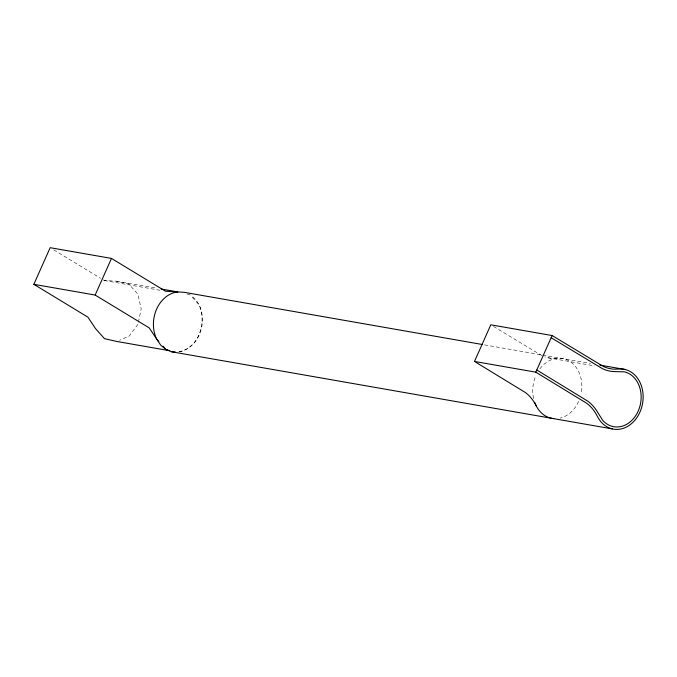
<?xml version="1.0" encoding="UTF-8"?>
<svg xmlns="http://www.w3.org/2000/svg" width="677" height="677" viewBox="0 0 677 677"><rect width="100%" height="100%" fill="white"/><g stroke="black" fill="none" stroke-linecap="round" stroke-linejoin="round"><path stroke-width="0.51" stroke-dasharray="3.38 2.54" d="M138.404 322.227L141.197 308.881L137.846 294.14L128.808 284.002L116.52 281.192L104.216 280.506L101.516 278.865M137.973 324.275L129.028 336.207L119.601 340.252M179.024 351.795C203.726 347.005 210.809 309.677 190.846 295.341M178.99 351.955C199.055 348.029 206.79 322.167 199.156 304.87L190.812 295.51M557.163 358.311L554.04 358.463A44.369 35.542 -80.1 0 1 544.892 356.881M484.537 344.881L541.693 354.883M542.734 355.07L590.539 363.431M116.52 281.192L157.047 288.284M547.879 357.744L594.643 365.927M104.216 280.506L161.371 290.509M187.047 294.03L190.119 294.732M541.998 355.704L493.499 326.441M53.771 249.872L100.611 278.315M539.84 368.872A30.397 24.347 -80.1 0 1 569.459 361.129A30.397 24.347 -80.1 0 1 581.035 393.887M578.615 401.402A30.397 24.347 -80.1 0 1 560.158 418.124M533.611 398.618A30.397 24.347 -80.1 0 1 535.964 375.498"/><path stroke-width="1.02" d="M169.766 350.737L116.774 341.462L104.478 338.652L95.449 328.514L87.9 317.149L33.85 284.323L50.166 247.68L111.477 258.411L165.526 291.237L184.186 292.312L482.456 344.517M33.85 284.323L95.161 295.054L111.477 258.411M474.492 361.442L490.808 324.808L552.119 335.538L603.309 366.435A44.369 35.542 -80.1 0 0 615.351 369.193L618.473 369.041A30.397 24.347 -80.1 0 1 639.926 412.132A30.397 24.347 -80.1 0 1 597.402 416.372L595.709 413.3A44.369 35.542 -80.1 0 0 586.866 403.374L535.803 372.172L474.492 361.442L525.555 392.643A44.369 35.542 -80.1 0 1 534.398 402.57L536.091 405.641M535.803 372.172L552.119 335.538M95.161 295.054L149.211 327.88L160.686 345.101L165.789 349.383L171.721 351.803L175.36 352.023M599.89 365.072L624.829 369.439M161.202 289.011L177.831 291.922A30.397 24.347 -80.1 0 0 156.759 339.245L158.841 341.589M171.721 351.803L612.363 428.922M167.837 349.848L165.789 349.383L163.013 346.26M551.146 337.721L602.488 368.703A46.806 37.489 -80.1 0 0 615.19 371.614L624.329 371.834A27.943 22.383 -80.1 0 1 638.199 411.083A27.943 22.383 -80.1 0 1 602.725 420.366L597.317 411.751A46.806 37.489 -80.1 0 0 587.983 401.283L536.776 369.989M553.752 418.614A30.397 24.347 -80.1 0 1 534.652 402.24"/></g></svg>
